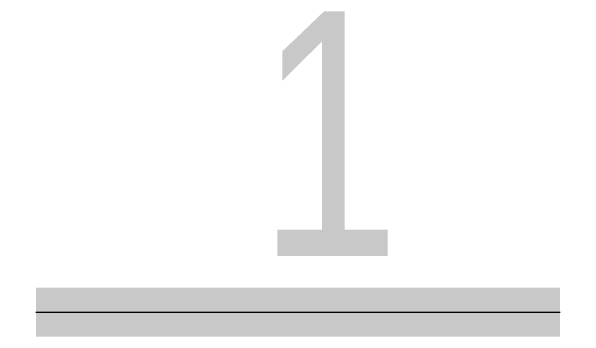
# Model space of a CAD drawing. Header units: millimetres. Extents: x -172050 to 1089997, y 452920 to 1051687.
# Drawn here: x 1087273 to 1087858, y 1051355 to 1051687 of the extents above; entities that cross this region are included whole.
import ezdxf
from ezdxf.enums import TextEntityAlignment as Align

# ---------------------------------------------------------------- set-up
doc = ezdxf.new("R2010")
doc.units = ezdxf.units.MM
doc.header["$MEASUREMENT"] = 0
for name, color, linetype, lineweight in [('NDC_S_ANNO', 7, 'Continuous', 20), ('NDC_S_SYMBOL', 1, 'Continuous', 15), ('NDC_S_TEXT SYMBOL', 7, 'Continuous', 20)]:
    doc.layers.add(name, color=color, linetype=linetype, lineweight=lineweight)
doc.styles.add('NDC_ANNO', font='', dxfattribs={"width": 0.8})
doc.styles.get('NDC_ANNO').set_extended_font_data('Dotum')

# ---------------------------------------------------------------- blocks, each defined once
blk = doc.blocks.new('*U185')
at = {"layer": 'NDC_S_ANNO', "color": 0, "linetype": 'ByBlock', "lineweight": -2}
blk.add_line((-4.3571, 0.003), (1, 0.003), dxfattribs=at)
at = {"layer": 'NDC_S_ANNO', "ltscale": 0.005, "const_width": 0.5}
blk.add_lwpolyline([(1, 0.003), (-4.3571, 0.003)], dxfattribs=at)
at = {"layer": 'NDC_S_TEXT SYMBOL', "linetype": 'ByBlock', "lineweight": -2, "style": 'NDC_ANNO', "width": 0.8}
blk.add_attdef('DETAIL', text='', height=2.5, dxfattribs=at).set_placement((-0.635, 1.8249), align=Align.MIDDLE_RIGHT)

msp = doc.modelspace()

# ---------------------------------------------------------------- block references
at = {"layer": 'NDC_S_SYMBOL', "xscale": 100, "yscale": 100, "zscale": 100}
msp.add_blockref('*U185', (1087733.29, 1051379.72), dxfattribs=at).add_auto_attribs({'DETAIL': '1'})

doc.saveas('drawing.dxf')
